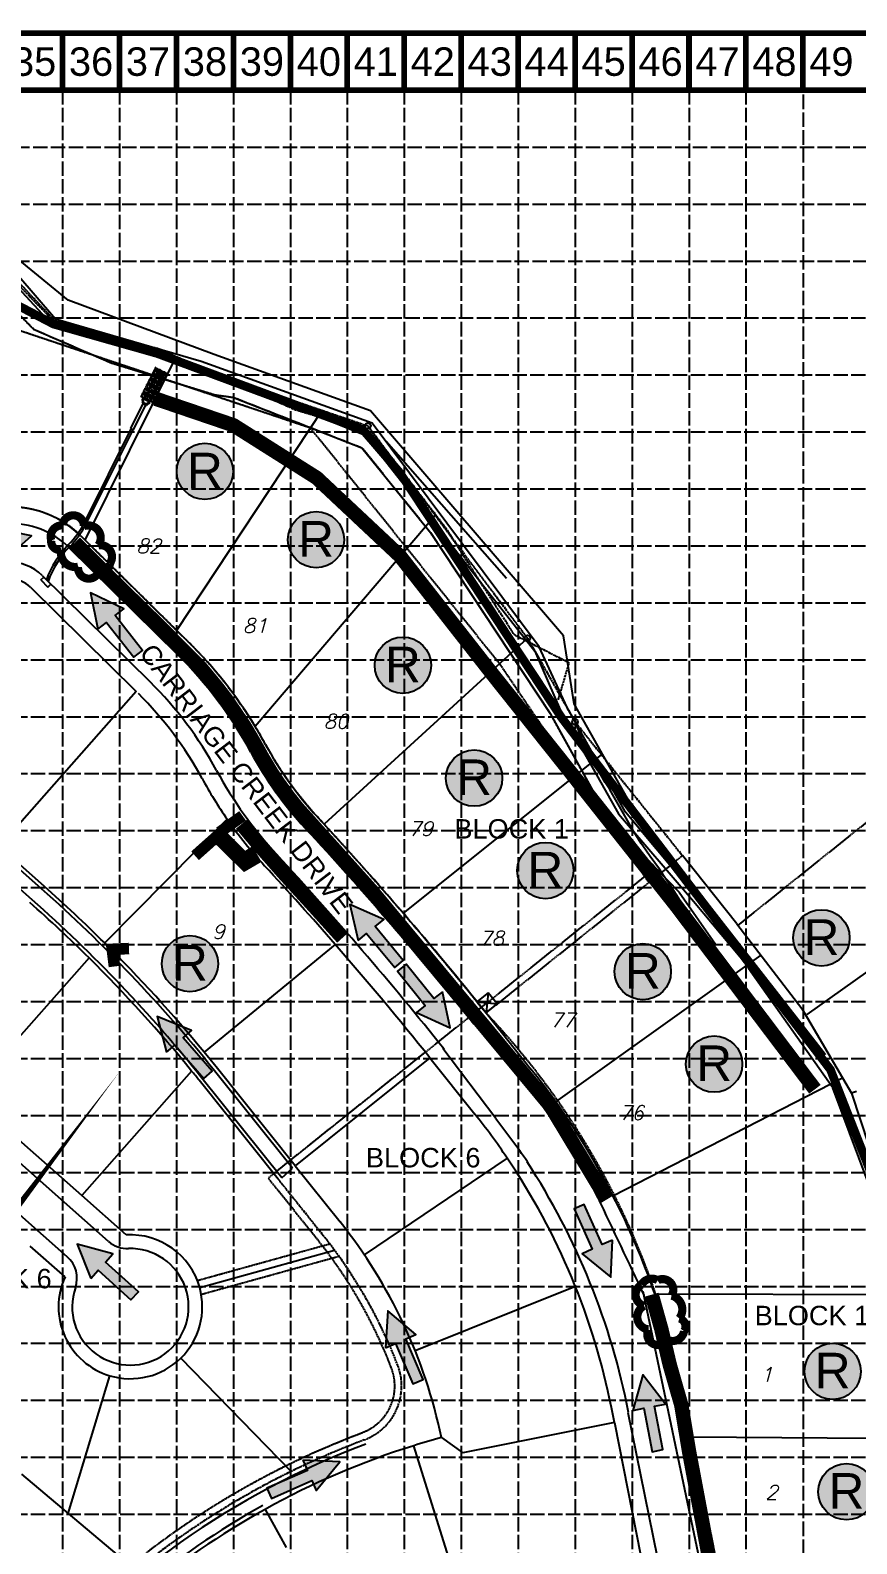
# Model space of a CAD drawing. Header units: feet. Extents: x 1375 to 3913, y 5863 to 7451.
# Drawn here: x 2780 to 3355, y 6399 to 7451 of the extents above; entities that cross this region are included whole.
import ezdxf
from ezdxf.enums import TextEntityAlignment as Align

# ---------------------------------------------------------------- set-up
doc = ezdxf.new("R2010")
doc.units = ezdxf.units.FT
doc.header["$MEASUREMENT"] = 0
for name, pattern in [('ACAD_ISO02W100', [15, 12, -3]), ('DASHED', [0.56, 0.5, -0.06]), ('FLOWLINE', [1.6700000000000004, 1.25, -0.06, 0.06, -0.06, 0.06, -0.06, 0.06, -0.06]), ('HIDDEN', [0.31, 0.25, -0.06]), ('PROPERTY', [1.5500000000000003, 1.25, -0.06, 0.06, -0.06, 0.06, -0.06])]:
    doc.linetypes.add(name, pattern=pattern)
doc.layers.get('0').update_dxf_attribs({"color": 40, "linetype": 'CONTINUOUS'})
for name, color, linetype in [('ARROWS', 252, 'CONTINUOUS'), ('BASE', 7, 'CONTINUOUS'), ('CL_CREEK-BRANCH', 5, 'FLOWLINE'), ('CREEK', 2, 'CONTINUOUS'), ('DRAIN_OFFSITE', 5, 'DASHED'), ('DRIAN_OFF_TXT', 1, 'CONTINUOUS'), ('EOP', 46, 'CONTINUOUS'), ('EROSION BLANKET', 84, 'CONTINUOUS'), ('ESMT_100YR', 1, 'DASHED'), ('ESMT_PH2', 1, 'CONTINUOUS'), ('ESMT_PLT', 1, 'HIDDEN'), ('EX_PVMT', 1, 'CONTINUOUS'), ('GRID', 254, 'HIDDEN'), ('INLET PROTECTION', 5, 'CONTINUOUS'), ('LEGEND', 7, 'CONTINUOUS'), ('LOT', 6, 'CONTINUOUS'), ('MAP$0$25', 9, 'CONTINUOUS'), ('PAD', 2, 'CONTINUOUS'), ('PARCEL_LBLS', 250, 'CONTINUOUS'), ('PL', 4, 'PROPERTY'), ('PL_ADJ', 1, 'CONTINUOUS'), ('PL_PH2', 1, 'CONTINUOUS'), ('PLAT_TITLE', 2, 'CONTINUOUS'), ('ROW', 3, 'CONTINUOUS'), ('SILT FENCE', 200, 'CONTINUOUS'), ('SILT_FENCE', 15, 'DASHED'), ('SODDED LOT', 2, 'CONTINUOUS'), ('SRF-FLT', 7, 'CONTINUOUS'), ('STM', 1, 'CONTINUOUS'), ('STM_INLET', 2, 'CONTINUOUS'), ('TXT_ADJ', 1, 'CONTINUOUS')]:
    doc.layers.add(name, color=color, linetype=linetype)
doc.styles.add('L100', font='simplex', dxfattribs={"oblique": 15, "height": 10})
doc.styles.add("L200'", font='ARIAL.TTF', dxfattribs={"height": 0.001968503937008})
doc.styles.add('ryland', font='ARIAL.TTF', dxfattribs={"height": 25})
doc.styles.get("Standard").update_dxf_attribs({"font": 'ARIAL.TTF'})

# ---------------------------------------------------------------- blocks, each defined once
blk = doc.blocks.new('LOTA')
blk.add_attdef('LOTDES', text='', height=0.0833).set_placement((0, 0), align=Align.CENTER)
at = {"flags": 1}
for tag, p in [('LOTAINF', (-0.03768332663490526, -5.235306872464207e-07)), ('LOTAAC', (-0.03768332663490526, -3.433420090459549e-07)), ('LOTASF', (-0.03768332663490526, -1.631533308454891e-07))]:
    blk.add_attdef(tag, text='', height=1.051100610993672e-07, dxfattribs=at).set_placement(p, align=Align.CENTER)
blk = doc.blocks.new('RYLAND')
h = blk.add_hatch(color=81)
h.paths.add_polyline_path([(1.163803512038626, -1.047574358368308, 1), (-1.408206742229694, -1.047574358368308, 1)])
h.paths.add_polyline_path([(-1.347681687434942, -2.227609507270699), (1.104228271637368, -2.227609507270699), (1.104228271637368, 0.2098904927293006), (-1.347681687434942, 0.2098904927293006)], flags=25)
at = {"color": 5}
blk.add_circle((-0.1222016150955341, -1.047574358368308), 1.286005127134161, dxfattribs=at)
at = {"layer": 'BASE', "color": 5, "style": 'ryland'}
blk.add_text('R', height=1.625, dxfattribs=at).set_placement((-0.1217267078987874, -1.821359507270699), align=Align.CENTER)
blk = doc.blocks.new('arrow')
blk.add_lwpolyline([(-67.00679329302966, -25.35842018353742), (-59.3270347441985, -25.41938721699262), (-59.57091179542658, -56.1384215279777), (-51.89114823905948, -56.19938584448118), (-51.64727869913713, -25.48035696739953), (-43.96752265407486, -25.54132400085473), (-55.30425519266737, -2.410587189246144), (-67.00678578172392, -25.35840795725562)], close=True)
at = {"color": 254}
for points in [[(-43.96751955730906, -25.54132267721434), (-67.00679354271597, -25.35841771446121), (-55.30425158724847, -2.410596210431322), (-67.00679354271597, -25.35841771446121)], [(-59.57090883123692, -56.13841801592571), (-51.89115083610795, -56.19938633684342), (-59.32703554756517, -25.41938603537892), (-51.64727755243712, -25.48035435629663)]]:
    blk.add_solid(points, dxfattribs=at)
blk = doc.blocks.new('A$C69D54670')
at = {"layer": 'STM_INLET', "color": 7}
for p, q in [((2.27168583462435, 1.258141310245264e-06), (3.100070443906588e-06, 1.693285335512883)), ((2.27168583462435, 1.258141310245264e-06), (8.84562222874365, 8.819488787815317)), ((8.84562222874365, 8.819488787815317), (6.573939494189744, 10.51277286518689))]:
    blk.add_line(p, q, dxfattribs=at)
blk.add_arc((978.498489583274, -720.8075164903184), 1216.3333, 143.040531468375, 143.5586918462631, dxfattribs=at)

msp = doc.modelspace()

# ---------------------------------------------------------------- hatches: boundary and pattern name
at = {"layer": 'LEGEND', "linetype": 'ACAD_ISO02W100'}
h = msp.add_hatch(dxfattribs=at)
h.set_pattern_fill('GRAVEL', color=240, scale=3.620097359999619, angle=63.31635429292697, style=0)
h.set_pattern_definition([(291.3291542929269, (2912.40163621942, 6879.599222768372), (16.1057646075674, -40.50733886714809), [0.4870334184249084, -48.21639530640258]), (248.286054292927, (2912.578782795668, 6879.145547235476), (16.27333820011107, 40.4403112822919), [0.8357646373083915, -82.7406737528492]), (195.8267542929269, (2912.269573181482, 6878.369086350793), (51.83667737053257, 14.46330284606948), [0.5893084090396177, -58.34160489686935]), (330.590054292927, (2912.444206493049, 6876.70119585164), (-63.06546324279309, 35.74764970552052), [0.7610820287715996, -75.34710636799893]), (356.1500542929271, (2913.107206606771, 6876.327462677296), (-46.94294781938438, 3.335048271363867), [0.7463011712507219, -73.88391731654755]), (60.59005429292702, (2913.851824588817, 6876.277352609644), (-35.7476497055205, -63.06546324279311), [0.7610820287715996, -75.34710636799893]), (101.0105542929269, (2914.225557763163, 6876.940352723364), (11.21199333735702, -58.30578367932778), [1.006492048903334, -99.64263319928811]), (135.571654292927, (2914.033327490499, 6877.928316351604), (-59.78060527747556, 58.40633479042744), [0.9502321158315805, -94.0730120482027]), (184.7459542929269, (2913.35474102742, 6878.593494628045), (-55.05446219363642, -4.742959902457564), [0.7636595380919197, -75.60237753333932]), (238.552754292927, (2912.593698941109, 6878.530311475712), (21.1167383097981, 33.95447262671314), [0.8718352874034205, -42.71991098228076]), (285.713754292927, (2912.138850551366, 6877.786531248556), (16.07220963697121, -56.69688619332856), [1.127472082577161, -111.6198194373782]), (202.1304542929269, (2914.085950822824, 6879.887149299918), (-30.7869167354751, -12.88797083408712), [0.3848199694653194, -38.09733988144782]), (234.785554292927, (2913.729479507634, 6879.742180728268), (27.60265316874438, 38.79789318070547), [0.7321176297942363, -72.47981911430254]), (288.316354292927, (2913.307311775417, 6879.144039276673), (3.234556558048328, -1.625655830545312), [0.5119577887485062, -4.607630959028638]), (266.5149542929269, (2912.805369235635, 6879.112699026975), (1.659160798717563, 19.42408972382001), [0.2756993747428511, -27.29414035691353]), (355.117754292927, (2912.788610029432, 6878.837510478148), (-11.32932273641688, 1.642411158657457), [0.3898953459640387, -19.10492625369831]), (94.28015429292692, (2913.177091798241, 6878.804327167683), (-1.592156380001611, 12.95497496669333), [0.633260011087367, -20.47535393039692]), (224.881454292927, (2913.129830097228, 6879.435819480725), (6.485861753727945, 4.843459788273619), [0.4579097351637119, -10.98984450422116]), (79.70585429292699, (2911.845729939488, 6876.96146825502), (6.552913757883143, 37.22251681321131), [0.6414812521919322, -63.50680687138249]), (133.662554292927, (2911.960363567306, 6877.592625466104), (29.07750445222402, -30.82041892996121), [0.5381672936349032, -53.27844984683725]), (356.5149542929269, (2912.482918985794, 6879.760950546227), (-19.42408972382, 1.659160798717568), [0.5513951293883419, -27.01844460226803]), (46.92685429292692, (2913.033296083448, 6879.727432133802), (-25.96019993959656, -27.46860855092996), [0.6414812521919259, -63.50680687138172]), (42.76035429292697, (2913.851154384901, 6875.953561951977), (-14.59737780047027, -12.92147960533008), [0.6186022368767345, -30.31152408734943]), (358.091454292927, (2914.305332570727, 6876.373551521466), (-43.70838613627689, 1.709461643826646), [0.5183182998100189, -51.31358770323661]), (130.117754292927, (2915.733731096201, 6878.167640774303), (-12.92146410502037, 14.59739160047717), [0.551395129388342, -27.01844460226803]), (80.67035429292696, (2915.378432637847, 6878.589305853584), (-8.195318093973489, -48.55184114594154), [0.6068405405540954, -60.07705061047427]), (132.760354292927, (2914.937159985732, 6876.582708551316), (12.92147960533007, -14.59737780047028), [0.3093011184383677, -30.62082520578783]), (164.6262542929265, (2915.636191776552, 6877.973567440877), (-14.56387613980568, 3.26807463460649), [0.1845887643863799, -18.27435645610143]), (229.2801542929269, (2915.458207445421, 6878.022504651679), (8.111516143600571, 8.078016267962715), [0.7463011712507208, -14.1797403542505]), (249.325354292927, (2914.971348602068, 6877.45687630663), (13.02199952046321, 33.97120898342545), [0.6916196006279266, -68.47024271953599]), (7.006454292926954, (2913.468201798379, 6878.658018188212), (-8.094767180759945, 0.01675006240812849), [0.5220976814538647, -12.53034797499012]), (56.47355429292696, (2913.986400891436, 6878.721703993481), (34.10527651975133, 51.73611876177466), [0.9115187946637435, -90.2402050075241]), (124.261754292927, (2914.489851390027, 6879.481573222934), (16.13926878957297, -24.31781023404516), [0.3727107437961207, -36.89847223873675]), (153.316354292927, (2914.280024156255, 6879.789609980267), (-4.860210884606474, -1.608900229630527), [0.2172058415999771, -3.402891518399641]), (183.5727542929269, (2914.841798828798, 6877.440954855315), (29.14450984108353, 1.558614404764091), [0.5029184056405865, -49.78908144270192]), (111.329154292927, (2914.339856289017, 6877.409614605618), (-16.1057646075674, 40.50733886714809), [0.9740668368498165, -47.72936188797765]), (63.31635429292697, (2913.985563136543, 6878.316965671395), (-1.608900229630527, 4.860210884606476), [0.9412253135999005, -2.678872046399716]), (28.621154292927, (2914.40823352169, 6879.157950116247), (-38.89846069001331, -20.96593571291227), [0.5723880739789794, -56.66637588275064]), (317.3709542929269, (2914.910678714401, 6879.4321333592), (11.31256749061537, -9.737176714886136), [0.5270934158106646, -25.82761357569616]), (270.9623542929269, (2915.298490279306, 6879.075159391063), (1.458136113668566, -77.71310783717529), [0.8581983806483096, -84.96178086797966]), (238.7424542929269, (2915.312903771817, 6878.217080638043), (-24.36805890615193, -40.42357717246433), [0.9079167977905354, -89.88366523863431])])
h.paths.add_polyline_path([(2864.719132013383, 7191.848073201539), (2875.101171205913, 7212.413986250263), (2867.014782313127, 7216.478124568977), (2856.700358675182, 7195.878228617629)])

# ---------------------------------------------------------------- linework, layer by layer
at = {"color": 7}
msp.add_line((2860.842836129245, 7190.769481654445), (2858.693680407217, 7191.837718370944), dxfattribs=at)
at = {"layer": 'BASE', "const_width": 3.959999999999582}
for points in [[(1376.934100883178, 5864.739287183784), (3911.334100882911, 5864.739287183784), (3911.334100882911, 7448.739287183616), (1376.934100883178, 7448.739287183616)], [(1416.534100883174, 5904.33928718378), (3871.734100882915, 5904.33928718378), (3871.734100882915, 7409.139287183621), (1416.534100883174, 7409.139287183621)]]:
    msp.add_lwpolyline(points, close=True, dxfattribs=at)
for points in [[(2802.534100883028, 7409.139287183621), (2802.534100883028, 7448.739287183616)], [(2842.134100883024, 7409.139287183621), (2842.134100883024, 7448.739287183616)], [(2881.73410088302, 7409.139287183621), (2881.73410088302, 7448.739287183616)], [(2921.334100883016, 7409.139287183621), (2921.334100883016, 7448.739287183616)], [(2960.934100883012, 7409.139287183621), (2960.934100883012, 7448.739287183616)], [(3000.534100883007, 7409.139287183621), (3000.534100883007, 7448.739287183616)], [(3040.134100883003, 7409.139287183621), (3040.134100883003, 7448.739287183616)], [(3079.734100882999, 7409.139287183621), (3079.734100882999, 7448.739287183616)], [(3119.334100882995, 7409.139287183621), (3119.334100882995, 7448.739287183616)], [(3158.934100882991, 7409.139287183621), (3158.934100882991, 7448.739287183616)], [(3198.534100882986, 7409.139287183621), (3198.534100882986, 7448.739287183616)], [(3238.134100882982, 7409.139287183621), (3238.134100882982, 7448.739287183616)], [(3277.734100882978, 7409.139287183621), (3277.734100882978, 7448.739287183616)], [(3317.334100882974, 7409.139287183621), (3317.334100882974, 7448.739287183616)]]:
    msp.add_lwpolyline(points, dxfattribs=at)
at = {"layer": 'CL_CREEK-BRANCH', "color": 5, "const_width": 6, "flags": 128}
msp.add_lwpolyline([(2632.239164248708, 7365.91740583643), (2650.728192938013, 7322.265395326391), (2796.278404694868, 7246.450918475407), (2868.335817220838, 7226.023582542694), (3011.662849730453, 7172.76175338819), (3036.860440097199, 7143.387876904211), (3149.441219723722, 6972.957105783091), (3336.484890466593, 6728.16587708991), (3367.619228769263, 6648.683491327085), (3376.559837525084, 6604.859648449761)], dxfattribs=at)
at = {"layer": 'CREEK', "color": 7, "linetype": 'FLOWLINE', "flags": 128}
msp.add_lwpolyline([(2680.136747790162, 7321.32525129172), (2748.823014250967, 7297.177606370555), (2797.816873258977, 7246.950779204913), (2869.220306573669, 7229.491497200535), (2964.490110688993, 7186.903026878173), (3017.944743258744, 7171.094588493593), (3068.410518419782, 7105.504676376347), (3116.52934543492, 7030.59049110319), (3154.666138660183, 7011.136643596234), (3147.052391220529, 6985.288489767017)], dxfattribs=at)
at = {"layer": 'DRAIN_OFFSITE', "color": 7}
for p, q in [((2818.925808922646, 7095.58842607369), (2890.367170467431, 7025.156094935894)), ((3271.838133847031, 6828.328668852071), (3408.464981629771, 6937.657061285929)), ((3096.9700136593, 6767.605574027994), (3233.596861442039, 6876.933966461852)), ((3230.732662925778, 6515.423971154634), (3259.650564717764, 6374.000488787773))]:
    msp.add_line(p, q, dxfattribs=at)
for centre, radius, start, end in [((2766.122169353277, 7049.347934326646), 70, 45.40749069026678, 138.6790113538883), ((2679.749182858274, 6811.520743705182), 299.9999999999998, 28.45684443458934, 45.40749069026687), ((3163.296127244879, 7073.593925420475), 250, 208.4568444345894, 222.7473107672708), ((1125.462753838252, 5190.017502168642), 2525, 39.73644365463397, 42.74731076727084), ((1125.462753838252, 5190.017502168642), 2525, 38.66658159180347, 39.73644365463397), ((1125.462753838252, 5190.017502168642), 2525, 38.66658159180347, 39.73644365463397), ((2712.932978286114, 6402.337791597803), 530.0047145259136, 12.31981383266419, 43.56510445578285)]:
    msp.add_arc(centre, radius, start, end, dxfattribs=at)
at = {"layer": 'DRIAN_OFF_TXT', "color": 7}
for centre in [(3014.846078640917, 7175.679391414257), (3125.793850966939, 7028.159377695786), (3158.863724842353, 6970.016037750789)]:
    msp.add_circle(centre, 2, dxfattribs=at)
at = {"layer": 'EOP', "color": 7}
for p, q in [((2807.192676937063, 7091.006827816634), (2882.293480942412, 7016.966739805383)), ((2788.237058052239, 7071.77964620587), (2863.337862057588, 6997.739558194618)), ((2787.976030146635, 6853.830034579105), (2670.293299148202, 6957.795778181106)), ((2781.355230429525, 6846.335702647177), (2663.720532421354, 6950.25901193866)), ((2834.481786468645, 6608.799814402615), (2569.471213529509, 6843.176271662099)), ((2805.793940405191, 6598.127013891004), (2553.094391930825, 6821.615549709145)), ((2962.391792503505, 6659.693652649673), (2907.284587733615, 6728.560967388075)), ((2954.902435058914, 6653.047635470905), (2899.476638189769, 6722.313093836157)), ((2954.902435058914, 6653.047635470905), (2962.391792503504, 6659.693652649673))]:
    msp.add_line(p, q, dxfattribs=at)
for centre, radius, start, end in [((2766.122169353277, 7049.347934326645), 58.5, 45.40749069026692, 138.6790113538883), ((2766.122169353277, 7049.347934326645), 31.5, 45.40749069026692, 138.6790113538883), ((2679.749182858274, 6811.520743705182), 288.4999999999998, 28.45684443458948, 45.40749069026694), ((2679.749182858274, 6811.520743705182), 261.4999999999998, 28.45684443458948, 45.40749069026694), ((3163.296127244879, 7073.593925420475), 261.5, 208.4568444345893, 222.7473107672708), ((3163.296127244879, 7073.593925420475), 288.5, 208.4568444345893, 222.7473107672708), ((1125.462753838252, 5190.017502168642), 2513.5, 38.65051065359098, 42.74731076727084), ((1125.462753838252, 5190.017502168642), 2486.5, 38.63057335542091, 42.74731076727084), ((2122.585658577096, 6100.649675420324), 1005, 38.66658159180131, 48.54130316596411), ((2122.585658577096, 6100.649675420324), 995, 38.66658159180131, 48.54130316596411), ((2847.731488899966, 6623.781315845441), 20, 228.5103211864321, 271.8658758562244), ((2792.544237973869, 6583.145512448177), 20, 340.864482137588, 48.51032118643182), ((2849.701364139812, 6563.313393840965), 40.5, 160.864482137587, 91.8658758562241)]:
    msp.add_arc(centre, radius, start, end, dxfattribs=at)
at = {"layer": 'EROSION BLANKET', "const_width": 10, "flags": 128}
for points in [[(2811.061807292741, 7094.610378491893), (2828.673906181506, 7076.976288774931), (2868.225523783905, 7038.148958041726), (2898.99346574584, 7007.088941106515), (2909.95482525204, 6993.864486676068), (2916.348967767866, 6985.542203714112), (2928.823351840954, 6967.162141205934), (2933.823336459689, 6958.705935913042), (2938.313094854489, 6950.861023349569), (2941.578394225337, 6944.951868936441), (2947.667833990825, 6934.795085855902), (2952.650067681403, 6927.384073352259), (2959.82092626435, 6917.540976381624), (2965.932990394627, 6909.892399449023), (3017.796329019406, 6852.151014235415), (3141.960253292706, 6702.702695822431), (3181.030558038079, 6637.955061966084)], [(2997.199378419082, 6819.787897777469), (2975.935057469054, 6843.277791699758), (2956.259670509578, 6864.82640784003), (2939.107594124176, 6884.363934518804), (2930.512689546284, 6894.593798567614), (2926.946954070385, 6898.892108523291)], [(2529.343986853077, 6474.955405491512), (2539.038369577942, 6467.764641893462), (2541.384977730864, 6465.57618567614), (2545.296023593481, 6462.449819651396), (2567.112785702026, 6444.28398622794), (2592.386331284557, 6423.832390404372), (2597.005800552532, 6420.075322241177), (2600.228659067889, 6417.713749125282), (2601.754819321606, 6417.374525001225), (2604.107850083077, 6417.688016757902), (2605.57194663709, 6419.09872318451), (2608.291033811482, 6422.076888394506), (2612.683355747933, 6426.465772987989), (2634.938694879504, 6453.552367746655), (2644.832513566616, 6465.5354233258), (2650.571162717395, 6474.221755797462), (2666.145817169545, 6494.081703353204), (2660.521270577034, 6486.378786775039)], [(3212.196634328184, 6571.732102071534), (3218.847197465482, 6547.981196547216), (3224.742507272971, 6522.942274478544), (3232.763639559835, 6495.023684918014), (3238.322054095177, 6461.940489910549), (3255.28655283626, 6371.743925936227)]]:
    msp.add_lwpolyline(points, dxfattribs=at)
at = {"layer": 'ESMT_100YR', "color": 7}
for p, q in [((2974.822901906255, 7174.217507556752), (2760.247524489699, 7246.041894157102)), ((2974.822901906255, 7174.217507556752), (3106.344332618337, 7010.347817531128)), ((3106.344332618337, 7010.347817531128), (3159.098634171537, 6932.587655134161)), ((3159.098634171537, 6932.587655134161), (3210.185111035113, 6858.199954241046))]:
    msp.add_line(p, q, dxfattribs=at)
at = {"layer": 'ESMT_PH2', "color": 7}
msp.add_line((3027.63319091999, 7165.058741172407), (3111.247442538478, 7069.767529770204), dxfattribs=at)
at = {"layer": 'ESMT_PLT', "color": 7}
for p, q in [((3054.802444874947, 6740.266951963878), (2961.111135132051, 6665.295447860226)), ((2988.497366757074, 6606.923866886897), (2896.55509698551, 6581.47180011528)), ((2994.863869210413, 6598.31019159656), (2899.223024310212, 6571.834260813668))]:
    msp.add_line(p, q, dxfattribs=at)
at = {"layer": 'EX_PVMT', "color": 7}
for radius, start, end in [(571.8415147794065, 110.5622453015309, 139.9002986079396), (563.0782122301821, 118.9416085303844, 140.5428927501978)]:
    msp.add_arc((3214.301699127664, 5932.421029250222), radius, start, end, dxfattribs=at)
at = {"layer": 'GRID', "color": 253, "linetype": 'HIDDEN', "lineweight": 25, "ltscale": 40}
for p, q in [((2802.534100883028, 7409.139287183621), (2802.534100883028, 6022.964388121272)), ((2842.134100883024, 7409.139287183621), (2842.134100883024, 6022.964388121272)), ((2881.73410088302, 7409.139287183621), (2881.734100883019, 6022.964388121272)), ((2921.334100883016, 7409.139287183621), (2921.334100883015, 6022.964388121272)), ((2960.934100883012, 7409.139287183621), (2960.934100883011, 6022.964388121272)), ((3000.534100883007, 7409.139287183621), (3000.534100883007, 6022.964388121272)), ((3040.134100883003, 7409.139287183621), (3040.134100883003, 6022.964388121272)), ((3079.734100882999, 7409.139287183621), (3079.734100882999, 6022.964388121272)), ((3119.334100882995, 7409.139287183621), (3119.334100882995, 6022.964388121272)), ((3158.934100882991, 7409.139287183621), (3158.934100882991, 6022.964388121272)), ((3198.534100882986, 7409.139287183621), (3198.534100882986, 6022.964388121272)), ((3238.134100882982, 7409.139287183621), (3238.134100882982, 6022.964388121272)), ((3277.734100882978, 7409.139287183621), (3277.734100882978, 6022.964388121272)), ((3317.509092686709, 7405.959752291167), (3317.509092686708, 6019.784853228819)), ((1417.992174250388, 7369.409161265759), (3873.192174250128, 7369.409161265759)), ((1417.992174250388, 7329.809161265764), (3873.192174250128, 7329.809161265764)), ((1417.992174250388, 7290.209161265768), (3873.192174250128, 7290.209161265768)), ((1416.534100883174, 7250.739287183637), (3871.734100882915, 7250.739287183637)), ((1416.534100883174, 7211.139287183641), (3871.734100882915, 7211.139287183641)), ((1416.534100883174, 7171.539287183646), (3871.734100882915, 7171.539287183646)), ((1416.534100883174, 7131.93928718365), (3871.734100882915, 7131.93928718365)), ((1416.534100883174, 7092.339287183654), (3871.734100882915, 7092.339287183654)), ((1416.534100883174, 7052.739287183658), (3871.734100882915, 7052.739287183658)), ((1416.534100883174, 7013.139287183662), (3871.734100882915, 7013.139287183662)), ((1416.534100883174, 6973.539287183667), (3871.734100882915, 6973.539287183667)), ((1416.534100883174, 6933.939287183671), (3871.734100882915, 6933.939287183671)), ((1416.534100883174, 6894.339287183675), (3871.734100882915, 6894.339287183675)), ((1416.534100883174, 6854.739287183679), (3871.734100882915, 6854.739287183679)), ((1416.534100883174, 6815.139287183683), (3871.734100882915, 6815.139287183683)), ((1416.534100883174, 6775.539287183688), (3871.734100882915, 6775.539287183688)), ((1416.534100883174, 6735.939287183692), (3871.734100882915, 6735.939287183692)), ((1416.534100883174, 6696.339287183696), (3871.734100882915, 6696.339287183696)), ((1416.534100883174, 6656.7392871837), (3871.734100882915, 6656.7392871837)), ((1416.534100883174, 6617.139287183704), (3871.734100882915, 6617.139287183704)), ((1416.534100883174, 6577.539287183708), (3871.734100882915, 6577.539287183708)), ((1416.534100883174, 6537.939287183713), (3871.734100882915, 6537.939287183713)), ((1416.534100883174, 6498.339287183717), (3871.734100882915, 6498.339287183717)), ((1416.534100883174, 6458.739287183721), (3871.734100882915, 6458.739287183721)), ((1416.534100883174, 6419.139287183725), (3871.734100882915, 6419.139287183725))]:
    msp.add_line(p, q, dxfattribs=at)
at = {"layer": 'INLET PROTECTION', "color": 170, "ltscale": 100}
for points, const_width in [([(2813.343929080595, 7077.795725083079, 0.5205670505517462), (2813.343929080595, 7077.795725083079, 0.7651954600696135), (2826.743023538868, 7072.503975164553, 0.4178788784126488), (2835.494325765756, 7080.201991907799, 0.6649002420699669), (2827.382177710421, 7092.67045172831, 0.744833174426672), (2817.382491397117, 7105.974839856197, 0.9756416855879776), (2802.540780333598, 7106.581917562613, 0.5205670505517462), (2794.657748503732, 7096.104377588038, 0.5205670505517462), (2801.575918879404, 7089.635020872374, 0.5402640007904789), (2813.343929080595, 7077.795725083079)], 5.688586114199999), ([(3226.033196317913, 6571.087176406977, 0.5205670505517462), (3226.033196317913, 6571.087176406977, 0.7651954600696135), (3216.357839950062, 6581.760780702481, 0.4178788784126488), (3205.103879161839, 6578.728765032534, 0.6649002420699669), (3206.862784980523, 6563.957993668506, 0.744833174426672), (3209.944636220543, 6547.602485032074, 0.9756416855879776), (3222.986296087267, 6540.491926787091, 0.5205670505517462), (3234.691270030248, 6546.400786215409, 0.5205670505517462), (3231.349074818095, 6555.263257023552, 0.5402640007904789), (3226.033196317913, 6571.087176406977)], 5.6885861142)]:
    msp.add_lwpolyline(points, format="xyb", close=True, dxfattribs=dict(at, const_width=const_width))
at = {"layer": 'LEGEND', "color": 240, "const_width": 0.4525121699999524}
msp.add_lwpolyline([(2864.719132013383, 7191.848073201539), (2875.101171205913, 7212.413986250263), (2867.014782313127, 7216.478124568977), (2856.700358675182, 7195.878228617629)], close=True, dxfattribs=at)
at = {"layer": 'LOT', "color": 7}
for p, q in [((2818.154589569813, 7096.348752804089), (2880.34061504927, 7221.459086894987)), ((2982.960803038613, 7186.531725352336), (2881.858577257804, 7033.544513654391)), ((3061.735511751991, 7113.333571657995), (2936.519694184894, 6966.662306521422)), ((3125.793850966939, 7028.159377695786), (2984.469112389053, 6898.736425475718)), ((2853.7680255826, 6991.025218589184), (2758.509159391678, 6883.198129234861)), ((3039.486389484094, 6836.874667252813), (3177.25452500017, 6947.115888120649)), ((2917.060657240247, 6902.222710475847), (2831.820456006502, 6816.220952174266)), ((2992.075686691594, 6815.250149793174), (2900.942013697178, 6740.350882582057)), ((2820.975659904881, 6805.850112207891), (2736.786976472829, 6710.55377860618)), ((2892.29409177304, 6727.23181518098), (2815.814408137437, 6640.661588062823)), ((2897.889060647861, 6576.653030464474), (2991.724161447949, 6602.629083231272)), ((2961.575399374506, 6448.903766050857), (2884.658338946946, 6527.564129340384)), ((2806.454490209042, 6419.687817591816), (2835.285290430995, 6515.436710384181)), ((2774.084857741151, 6446.97675857276), (2806.454490209042, 6419.687817591815)), ((2806.454490209042, 6419.687817591816), (2853.434657421968, 6380.081590625223))]:
    msp.add_line(p, q, dxfattribs=at)
at = {"layer": 'MAP$0$25', "color": 7, "linetype": 'Continuous'}
msp.add_lwpolyline([(3247.670612154994, 6820.030899909325), (3245.954162221868, 6822.640075952746), (3241.628581670579, 6829.493640930392), (3238.921647030395, 6833.869689931162), (3236.21672644373, 6838.365722027607), (3233.631621116307, 6842.849741479382), (3230.926700529642, 6847.345773576759), (3227.681088495068, 6852.400959282182), (3224.31549336249, 6857.458159042522), (3220.95989682246, 6862.515190964565), (3217.59245547466, 6867.462406217121), (3214.447429027408, 6871.955824587494), (3211.190571858548, 6876.341104667634), (3208.045713248663, 6880.844521628693), (3204.890688210726, 6885.338107838295), (3199.913832032122, 6893.312761596404), (3195.268775586039, 6901.39186121244), (3190.745548453182, 6909.578931280412), (3186.100492007565, 6917.658030897379), (3183.076695200056, 6922.819508676417), (3179.941067670938, 6927.872848167084), (3176.917438700795, 6933.044324537739), (3174.003626399208, 6938.203956100158), (3171.199798602611, 6943.361741447821), (3168.395970806479, 6948.519526796415), (3165.703973731492, 6953.78545043245), (3163.353774981573, 6959.155652088113), (3161.321852779016, 6964.420497021638), (3159.53157514846, 6969.781299760565), (3159.249072538689, 6970.826188404113)], dxfattribs=at)
at = {"layer": 'PAD', "color": 7}
for p, q in [((3098.514677467802, 6781.649088516981), (3090.706678783986, 6775.401151467413)), ((3098.514677467803, 6781.649088516981), (3096.97001365915, 6767.60557402818)), ((3104.777951409368, 6773.853462318561), (3098.514677467803, 6781.649088516981)), ((3090.706678783986, 6775.401151467413), (3096.970013659299, 6767.605574027994)), ((3090.706678784024, 6775.401151467366), (3104.777951409368, 6773.853462318561)), ((3096.970013659299, 6767.605574027994), (3104.777951409368, 6773.853462318561))]:
    msp.add_line(p, q, dxfattribs=at)
at = {"layer": 'PL', "color": 7}
for p, q in [((2755.923386546332, 7292.648571624082), (2795.804930542511, 7250.231285366593)), ((2795.804930542511, 7250.231285366593), (3014.846078640916, 7175.679391414256)), ((3014.846078640916, 7175.679391414256), (3125.793850966937, 7028.159377695791)), ((3125.793850966937, 7028.159377695791), (3158.863724842315, 6970.016037750835)), ((3158.863724842315, 6970.016037750835), (3233.60892428528, 6876.943619112711)), ((2952.523165073826, 6652.019640485136), (2983.762605596403, 6612.979953326648))]:
    msp.add_line(p, q, dxfattribs=at)
for centre, radius, start, end in [((2718.292723234145, 6400.551750023579), 340.0000000000002, 21.03641196819822, 38.66669005335708), ((2998.298470842567, 6508.240102718979), 40.00000000000036, 290.5622453015309, 21.03641196819888), ((3214.301699127664, 5932.421029250222), 575, 110.5622453015309, 140.734467523749)]:
    msp.add_arc(centre, radius, start, end, dxfattribs=at)
at = {"layer": 'PL_ADJ', "color": 7}
for p, q in [((3320.358552249453, 6766.441949663423), (3463.115970781039, 6868.41995245911)), ((3271.48987099091, 6829.604092534118), (3316.622083404302, 6770.623773761938)), ((3145.490432061722, 6705.718854839346), (3288.247850593308, 6807.696857635034)), ((3086.396803663169, 6766.447251753887), (3117.636171422762, 6727.40750403466)), ((3096.970013659299, 6767.605574027994), (3128.209381418892, 6728.565826308767)), ((3316.622083404302, 6770.623773761938), (3344.855655646195, 6722.590240301569)), ((3057.930324909018, 6736.366132575222), (3089.169766361792, 6697.326443824944)), ((3067.029194979208, 6743.030984836332), (3103.914711609479, 6694.373035794329)), ((3185.227379368543, 6640.544922741224), (3344.855655646195, 6722.590240301569)), ((3344.855655646195, 6722.590240301569), (3351.18671206611, 6711.819268503169)), ((3354.571702694174, 6713.038824337855), (3351.18671206611, 6711.819268503169)), ((3351.18671206611, 6711.819268503169), (3375.415936651206, 6637.999237260297)), ((2964.235071908349, 6661.391473088561), (2995.474513361124, 6622.351784338283)), ((3111.700251485186, 6666.73874579048), (3012.313086453344, 6599.491504754631)), ((3159.156120544189, 6577.36935353705), (3047.780104381652, 6532.699643175752)), ((3248.624024676972, 6372.352474693836), (3206.267212151432, 6573.952033297695)), ((3214.359063390514, 6572.431780023216), (3551.885544830529, 6571.333267643647)), ((3259.234623746072, 6372.277374596445), (3233.175516959735, 6503.10735187038)), ((3186.227959187111, 6482.875246755857), (3184.126449687986, 6493.416917326118)), ((3186.2200084895, 6482.866074973114), (3080.889127235972, 6461.885954516948)), ((3186.2200084895, 6482.866074973114), (3208.229600405666, 6372.366723103142)), ((3195.684736665613, 6489.946966711646), (3220.252235217483, 6368.703035497645)), ((3065.943630126964, 6472.411661911924), (3080.889127235972, 6461.885954516948)), ((3082.659445534342, 6352.26661642351), (3046.756955969573, 6466.769940580721)), ((2943.307606120851, 6422.484496114887), (2958.016974084698, 6395.884197267894))]:
    msp.add_line(p, q, dxfattribs=at)
at = {"layer": 'PL_ADJ', "color": 7, "flags": 128}
msp.add_lwpolyline([(3374.090748651593, 6571.195972693109), (3367.840648398049, 6635.999578033317), (3338.1526801867, 6715.637746509479), (3279.558018285175, 6798.398980123406)], dxfattribs=at)
at = {"layer": 'PL_ADJ', "color": 7}
for centre, radius, start, end in [((2707.718820370876, 6399.394142558933), 525, 27.20196894828115, 38.66658159181622), ((2718.292030367006, 6400.55246483304), 525, 27.20196894828349, 38.66658159180595), ((2718.292723234145, 6400.551750023579), 475.0000000000002, 11.27426174207118, 34.08302738492964), ((2714.253425597506, 6395.922330159992), 490.9456831272033, 11.01831510004691, 33.09275645005824), ((14234.06753311214, 11818.09401775974), 12211.86449580843, 205.091925819849, 205.4442649929673), ((2718.292030367006, 6400.55246483304), 524.9999999999999, 19.10962218467385, 27.20196894828349), ((2718.292723234145, 6400.551750023579), 355.0000000000002, 11.67864364381136, 38.66668974597596), ((2718.286341820351, 6400.568884336068), 525, 11.26291333950584, 19.10848879285747), ((3214.301699127664, 5932.421029250222), 560, 105.3625036559304, 107.4087814956833), ((3214.301699127664, 5932.421029250222), 560, 107.4057172087771, 118.9416085303844), ((3214.301699127664, 5932.421029250222), 560, 118.9416085303844, 140.7344675237531)]:
    msp.add_arc(centre, radius, start, end, dxfattribs=at)
at = {"layer": 'PL_PH2', "color": 7}
msp.add_line((3271.48987099091, 6829.604092534118), (3233.608924285276, 6876.943619112706), dxfattribs=at)
at = {"layer": 'ROW', "color": 7}
for p, q in [((2815.26636646208, 7099.196182947146), (2818.154589569813, 7096.348752804089)), ((2818.154589569813, 7096.348752804089), (2881.858577257804, 7033.544513654391)), ((2780.163368527221, 7063.590291075359), (2853.7680255826, 6991.025218589184)), ((2881.858577257804, 7033.544513654391), (2890.36717046743, 7025.156094935894)), ((2789.631230075912, 6855.703617562087), (2758.509159391679, 6883.198129234862)), ((3057.930265940071, 6736.366206268403), (2964.235071908015, 6661.391473088293)), ((2964.235071908015, 6661.391473088293), (2909.236575119578, 6730.122935776053)), ((2952.522947098059, 6652.019913317426), (2897.524650803769, 6720.75112544822)), ((2815.814408137437, 6640.661588062823), (2736.786976472829, 6710.55377860618)), ((2952.522947098059, 6652.019913317426), (2952.523165073826, 6652.019640485136)), ((2846.830414770041, 6613.230902289557), (2815.814408137437, 6640.661588062823)), ((2821.452732220118, 6635.675030701266), (2821.432471999849, 6635.692948924669)), ((2804.246735569692, 6584.143101989463), (2780.067739068269, 6605.527107454765))]:
    msp.add_line(p, q, dxfattribs=at)
for centre, radius, start, end in [((2766.122169353277, 7049.347934326646), 70, 45.40749069026677, 108.7811817994638), ((2766.122169353277, 7049.347934326645), 20, 45.40749069026692, 138.6790113538883), ((2679.749182858274, 6811.520743705182), 299.9999999999998, 31.14050558370662, 45.40749069026695), ((2679.749182858274, 6811.520743705182), 249.9999999999997, 28.45684443458948, 45.40749069026695), ((2679.749182858274, 6811.520743705182), 299.9999999999998, 28.45684443458948, 31.14050558370681), ((3163.296127244879, 7073.593925420475), 250, 208.4568444345893, 222.7473107672708), ((3163.296127244879, 7073.593925420475), 300, 208.4568444345893, 214.8365573918762), ((3163.296127244879, 7073.593925420475), 300, 214.8365573918762, 222.7473107672708), ((1125.462753838252, 5190.017502168642), 2525, 42.58788938673727, 42.74731076727083), ((1125.462753838252, 5190.017502168642), 2525, 40.7092400725925, 42.58788938673727), ((1125.462753838252, 5190.017502168642), 2475, 41.04561395096684, 42.74731076727084), ((2122.585658577096, 6100.649675420324), 1007.5, 45.25480739826404, 48.54130316596411), ((2122.585658577096, 6100.649675420324), 992.5, 45.27800570284357, 48.54130316596411), ((1125.462753838252, 5190.017502168642), 2525, 38.66658159180349, 40.7092400725925), ((2122.585658577096, 6100.649675420324), 1007.5, 39.41547247897642, 45.25480739826411), ((1125.462753838252, 5190.017502168642), 2475, 38.66658159180349, 41.04561395096684), ((2122.585658577096, 6100.649675420324), 992.5, 39.14735666731744, 45.27800570284357), ((2122.585658577096, 6100.649675420324), 1007.5, 38.66658159180123, 39.41547247897642), ((2122.585658577096, 6100.649675420324), 992.5, 38.66658159180447, 39.1473566673175), ((2849.701364139812, 6563.313393840965), 50, 15.47350450935293, 93.29167607729804), ((2849.701364139812, 6563.313393840965), 50, 155.3802512943903, 253.2425082147766), ((2849.701364139812, 6563.313393840965), 50, 314.3580063620646, 15.47350450935193), ((2849.701364139812, 6563.313393840965), 50, 253.2425082147766, 314.3580063620646)]:
    msp.add_arc(centre, radius, start, end, dxfattribs=at)
at = {"layer": 'SILT FENCE', "const_width": 10, "flags": 128}
msp.add_lwpolyline([(3325.672190385727, 6714.515008525521), (3229.16267442205, 6842.243787314577), (3155.9997065389, 6934.644456190772), (3100.882825283556, 7003.833178854878), (3037.105990144957, 7085.274073256427), (2979.234413818735, 7139.568005345167), (2921.362845485501, 7176.157395010459), (2867.151766421845, 7194.60072726926)], dxfattribs=at)
at = {"layer": 'SILT FENCE', "color": 200, "const_width": 8, "flags": 128}
for points in [[(2911.647937203792, 6893.158683916479), (2927.725319144265, 6904.635235195932)], [(2894.654766762742, 6876.863303118074), (2909.392492098306, 6889.99941887848), (2929.308338226499, 6870.494281252566), (2938.867942769433, 6876.067177717114)], [(2838.578485929063, 6799.8752186942), (2837.067399219682, 6811.854237969446), (2848.696200924767, 6812.360468624809)]]:
    msp.add_lwpolyline(points, dxfattribs=at)
at = {"layer": 'SILT FENCE', "color": 7, "const_width": 5, "flags": 128}
msp.add_lwpolyline([(2910.48450198482, 6895.893755978626), (2929.108577493642, 6877.176941053807), (2936.328019261133, 6881.673158226136)], dxfattribs=at)
at = {"layer": 'SILT_FENCE', "color": 7}
for p, q in [((2763.2499, 7262.4075, 653.69), (2782.404853, 7242.909909, 654.779042)), ((2782.404853, 7242.909909, 654.779042), (2836.3891, 7219.5571, 656.18)), ((2836.3891, 7219.5571, 656.18), (2908.421198, 7197.335285, 659.538415)), ((2908.421198, 7197.335285, 659.538415), (2921.503, 7195.5008, 659.67)), ((2921.503, 7195.5008, 659.67), (3010.743914, 7160.463925, 663.79)), ((3010.743914, 7160.463925, 663.79), (3058.2832, 7101.536, 666.7)), ((3058.2832, 7101.536, 666.7), (3141.52038, 6975.830167, 671.39)), ((3141.52038, 6975.830167, 671.39), (3182.281946, 6901.855981, 673.479992)), ((3182.281946, 6901.855981, 673.479992), (3214.660310233999, 6868.679816402111, 674.5495657503875))]:
    msp.add_line(p, q, dxfattribs=at)
at = {"layer": 'SILT_FENCE', "color": 7, "flags": 128}
msp.add_lwpolyline([(3214.931612095199, 6868.401829684258), (2945.495252032576, 6652.799665198127), (2979.858636738135, 6609.856009160426, -0.07707870310085708), (3030.96580806355, 6520.803743866776, -0.4166395616548899), (3010.591337492938, 6475.46991154596, 0.1212976173953367), (2781.747105296365, 6318.810112112872, 0.1212976173953367)], format="xyb", dxfattribs=at)
at = {"layer": 'SODDED LOT', "color": 7, "flags": 128}
msp.add_lwpolyline([(3239.62486701355, 6473.004737542421), (3554.723488373573, 6470.602725168438)], dxfattribs=at)
at = {"layer": 'SRF-FLT', "color": 7}
for points in [[(3333.143802902296, 6738.507538175423, 676.521141), (3239.954349, 6858.143472, 675.886573), (3199.463616, 6909.351059, 673.766764), (3158.295811, 6982.444833, 670.591415), (3150.771777, 7029.713094, 670.870922), (3016.692552, 7186.256316, 663.47715), (2907.884856, 7225.291426, 658.857617), (2806.453607, 7263.047916, 654.129639), (2759.957041, 7301.087479, 651.937801), (2654.663677, 7332.735225, 648.06), (2658.585658989135, 7350.801820377217, 646.9699403526469)], [(2231.134426, 6776.199308, 655.494076), (2274.873739, 6928.114743, 652.534568), (2371.578394, 7033.271869, 648.989914), (2578.021361, 7141.134903, 658.907686), (2619.537431, 7284.912374, 648.47), (2618.664811, 7297.570424, 648.264059), (2630.124649, 7321.157469, 647.41), (2665.625586, 7318.622245, 647.77), (2686.674488, 7302.145454, 649.683223), (2698.933, 7295.9917, 650.11), (2746.509128, 7278.931181, 652.20516), (2763.2499, 7262.4075, 653.69), (2782.404853, 7242.909909, 654.779042), (2836.3891, 7219.5571, 656.18), (2908.421198, 7197.335285, 659.538415), (2921.503, 7195.5008, 659.67), (3010.743914, 7160.463925, 663.79), (3058.2832, 7101.536, 666.7), (3141.52038, 6975.830167, 671.39), (3182.281946, 6901.855981, 673.479992), (3231.323173, 6851.606382, 675.1), (3256.459173, 6815.291468, 676.806175)], [(3312.995848422572, 6760.446991285922, 673.433033), (3236.70528, 6856.080194, 672.689051), (3193.900642, 6907.057906, 670.889823), (3153.414476, 6979.946013, 669.760673), (3134.023665, 7022.062797, 664.599343), (3017.748412, 7177.601782, 657.579195), (2898.998599, 7220.493264, 649.968196), (2797.61279, 7249.820612, 644.671395), (2757.702581, 7295.914336, 644.559431)], [(2753.863565, 7290.767914, 644.341927), (2794.114131, 7247.267692, 645.167571), (2893.146285, 7217.750405, 650.458293), (3012.840441, 7169.229938, 657.528545), (3130.972278, 7019.026016, 664.229653), (3149.262627, 6976.765428, 669.845649), (3189.085956, 6905.986291, 670.710547), (3241.172222, 6845.208393, 672.594999), (3333.744883522959, 6734.979497615273, 673.512864)]]:
    msp.add_polyline3d(points, dxfattribs=at)
at = {"layer": 'STM', "color": 7}
for p, q in [((2849.970804079896, 7173.839067627672), (2858.872776717385, 7191.748698644569)), ((2851.761767181586, 7172.948870363924), (2860.663739819076, 7190.85850138082)), ((2858.016353490238, 7191.429867739542), (2858.313100748108, 7192.026885289491)), ((2858.016353490238, 7191.429867739542), (2860.926668530483, 7189.983297185951)), ((2858.650337556142, 7194.651055888999), (2858.151308012347, 7194.619918862484)), ((2858.313100748108, 7192.026885289491), (2858.151308012348, 7194.619918862484)), ((2858.313100748108, 7192.026885289491), (2861.223415788354, 7190.580314735899)), ((2858.650337556142, 7194.651055888999), (2863.111672139692, 7192.433551890618)), ((2858.830107262543, 7191.769907474562), (2858.650337556142, 7194.651055888999)), ((2860.706409273921, 7190.837292550828), (2863.111672139692, 7192.433551890618)), ((2861.223415788354, 7190.580314735899), (2860.926668530483, 7189.983297185951)), ((2861.223415788355, 7190.580314735898), (2863.388152367553, 7192.016948141712)), ((2863.111672139695, 7192.433551890621), (2863.388152367554, 7192.016948141712)), ((2818.366497156906, 7109.693568782765), (2850.194674467607, 7173.727792969704)), ((2819.709719483174, 7109.025920834953), (2851.537896793875, 7173.060145021892)), ((2849.970804079896, 7173.839067627672), (2851.761767181586, 7172.948870363924)), ((2808.74940778356, 7090.251564562608), (2808.108207019759, 7092.464584989326)), ((2809.956382189964, 7091.475830372787), (2809.298253268279, 7093.747276118531))]:
    msp.add_line(p, q, dxfattribs=at)
for centre, radius, start, end in [((2759.040844413436, 7139.18135314445), 66.25, 315.7288961674204, 333.5703506233981), ((2759.040844413436, 7139.18135314445), 67.75, 317.8855531637033, 333.5703506233981), ((2854.990857895185, 7045.642083782047), 67.75000000000011, 135.7288961674203, 160.0579830289016), ((2854.990857895185, 7045.642083782047), 66.25000000000011, 135.7288961674203, 160.6534489695116), ((2759.040844413436, 7139.18135314445), 67.75, 315.7288961674204, 316.4057873030537)]:
    msp.add_arc(centre, radius, start, end, dxfattribs=at)
at = {"layer": 'STM_INLET', "color": 7}
for p, q in [((2808.356936525946, 7089.853470667967), (2810.348853447579, 7091.873924267425)), ((2810.348853447579, 7091.873924267425), (2815.333678309629, 7086.959504556544)), ((2808.356936525946, 7089.853470667967), (2813.343916175173, 7084.94123661426)), ((2813.343916175173, 7084.94123661426), (2815.333678309629, 7086.959504556544)), ((2787.414941600803, 7068.611455719048), (2789.398942458135, 7070.623879846776)), ((2789.398942458135, 7070.623879846776), (2794.387769471907, 7065.713519623401)), ((2787.414941600803, 7068.611455719048), (2792.399766462851, 7063.697036008167)), ((2792.399766462851, 7063.697036008167), (2794.387769471907, 7065.713519623401))]:
    msp.add_line(p, q, dxfattribs=at)
at = {"layer": 'TXT_ADJ', "color": 7}
for centre, radius, start, end in [((2718.292723234145, 6400.551750023579), 475.0000000000002, 34.08302738492964, 38.66668974597596), ((2351.6441188472, 6117.546402717887), 947.6506691466849, 35.22795125854208, 37.46044547765031)]:
    msp.add_arc(centre, radius, start, end, dxfattribs=at)

# ---------------------------------------------------------------- block references
at = {"color": 7, "xscale": 15.22697025549451, "yscale": 15.22697025549496, "zscale": 15.22697025549454}
for p in [(2903.378642972807, 7160.021172256502), (2980.645205778878, 7112.53990125629), (3041.014861645349, 7025.244601836907), (3090.539047426443, 6946.794106935979), (3140.102148390769, 6882.550687364001), (3332.058505857108, 6835.70941636852), (2892.950392250646, 6817.795832696074), (3207.864887320019, 6812.240898027462), (3257.427988284345, 6747.997478455484), (3339.887759479358, 6534.357953132178), (3349.431823072201, 6450.712212334453)]:
    msp.add_blockref('RYLAND', p, dxfattribs=at)
at = {"layer": 'ARROWS'}
for name, p, rotation in [('arrow', (2798.080664839139, 7046.574015533606), 285.4909436401464), ('arrow', (2863.722508821963, 7095.910425300138), 38.50963521679099), ('arrow', (3043.11237467008, 6880.434829953912), 39.96100694821077), ('arrow', (3030.774936830731, 6720.354444641867), 219.1844374091606), ('arrow', (2908.373369307714, 6803.520248115037), 41.30399494410726), ('arrow', (3134.66876163302, 6558.554754580907), 204.802727877403), ('arrow', (2847.618873016623, 6649.935082486509), 48.42453413850665), ('arrow', (3078.298856924029, 6584.975511114558), 23.61601935998398), ('A$C69D54670', (3216.439338570751, 6563.085350954223), 233.7288331297079), ('arrow', (3259.797058966656, 6529.395085015454), 11.39618474936696), ('arrow', (3020.380388728175, 6406.065944034839), 294.3660557044619)]:
    msp.add_blockref(name, p, dxfattribs=dict(at, rotation=rotation))
at = {"layer": 'PARCEL_LBLS', "color": 7}
ref = msp.add_blockref('LOTA', (2862.390130691804, 7087.126015448641), dxfattribs=dict(at, xscale=120.0480192076831, yscale=120.0480192076831, zscale=120.0480192076831))
ref.add_attrib('LOTDES', '82', dxfattribs={"height": 10, "style": 'L100', "oblique": 15}).set_placement((2862.390130691804, 7087.126015448641), align=Align.CENTER)
ref = msp.add_blockref('LOTA', (2936.457249727711, 7031.791613617705), dxfattribs=dict(at, xscale=120.0480192076831, yscale=120.0480192076831, zscale=120.0480192076831))
ref.add_attrib('LOTDES', '81', dxfattribs={"height": 10, "style": 'L100', "oblique": 15}).set_placement((2936.457249727711, 7031.791613617705), align=Align.CENTER)
ref = msp.add_blockref('LOTA', (2992.626120443223, 6965.234334602758), dxfattribs=dict(at, xscale=120.0480192076831, yscale=120.0480192076831, zscale=120.0480192076831))
ref.add_attrib('LOTDES', '80', dxfattribs={"height": 10, "style": 'L100', "oblique": 15}).set_placement((2992.626120443223, 6965.234334602758), align=Align.CENTER)
ref = msp.add_blockref('LOTA', (3051.569250581536, 6890.753011020834), dxfattribs=dict(at, xscale=120.0480192076831, yscale=120.0480192076831, zscale=120.0480192076831))
ref.add_attrib('LOTDES', '79', dxfattribs={"height": 10, "style": 'L100', "oblique": 15}).set_placement((3051.569250581536, 6890.753011020834), align=Align.CENTER)
ref = msp.add_blockref('LOTA', (2910.896672345461, 6819.154314209351), dxfattribs=dict(at, xscale=120.0480192076821, yscale=120.0480192076821, zscale=120.0480192076821))
ref.add_attrib('LOTDES', '9', dxfattribs={"height": 10, "style": 'L100', "oblique": 15}).set_placement((2910.896672345461, 6819.154314209351), align=Align.CENTER)
ref = msp.add_blockref('LOTA', (3100.800507337502, 6814.520474851027), dxfattribs=dict(at, xscale=120.0480192076831, yscale=120.0480192076831, zscale=120.0480192076831))
ref.add_attrib('LOTDES', '78', dxfattribs={"height": 10, "style": 'L100', "oblique": 15}).set_placement((3100.800507337502, 6814.520474851027), align=Align.CENTER)
ref = msp.add_blockref('LOTA', (3150.062632280063, 6757.74820821963), dxfattribs=dict(at, xscale=120.048019207683, yscale=120.048019207683, zscale=120.0480192076831))
ref.add_attrib('LOTDES', '77', dxfattribs={"height": 10, "style": 'L100', "oblique": 15}).set_placement((3150.062632280063, 6757.74820821963), align=Align.CENTER)
ref = msp.add_blockref('LOTA', (3198.131869744192, 6693.247646671874), dxfattribs=dict(at, xscale=120.048019207683, yscale=120.048019207683, zscale=120.0480192076831))
ref.add_attrib('LOTDES', '76', dxfattribs={"height": 10, "style": 'L100', "oblique": 15}).set_placement((3198.131869744192, 6693.247646671874), align=Align.CENTER)
ref = msp.add_blockref('LOTA', (3292.064341417131, 6511.26980466716), dxfattribs=dict(at, xscale=120.048019207683, yscale=120.048019207683, zscale=120.0480192076831))
ref.add_attrib('LOTDES', '1', dxfattribs={"height": 10, "style": 'L100', "oblique": 15}).set_placement((3292.064341417131, 6511.26980466716), align=Align.CENTER)
ref = msp.add_blockref('LOTA', (3295.563143826379, 6429.294330767687), dxfattribs=dict(at, xscale=120.048019207683, yscale=120.048019207683, zscale=120.0480192076831))
ref.add_attrib('LOTDES', '2', dxfattribs={"height": 10, "style": 'L100', "oblique": 15}).set_placement((3295.563143826379, 6429.294330767687), align=Align.CENTER)

# ---------------------------------------------------------------- texts
at = {"layer": 'BASE'}
for s, p in [('35', (2782.73410088303, 7428.939287183619)), ('36', (2822.334100883026, 7428.939287183619)), ('37', (2861.934100883022, 7428.939287183619)), ('38', (2901.534100883017, 7428.939287183619)), ('39', (2941.134100883013, 7428.939287183619)), ('40', (2980.734100883009, 7428.939287183619)), ('41', (3020.334100883005, 7428.939287183619)), ('42', (3059.934100883001, 7428.939287183619)), ('43', (3099.534100882996, 7428.939287183619)), ('44', (3139.134100882992, 7428.939287183619)), ('45', (3178.734100882988, 7428.939287183619)), ('46', (3218.334100882984, 7428.939287183619)), ('47', (3257.93410088298, 7428.939287183619)), ('48', (3297.534100882976, 7428.939287183619)), ('49', (3337.134100882971, 7428.939287183619))]:
    msp.add_text(s, height=19.79999999999791, dxfattribs=at).set_placement(p, align=Align.MIDDLE_CENTER)
at = {"layer": 'PLAT_TITLE', "color": 7}
msp.add_text('CARRIAGE CREEK DRIVE', height=13.3928971758423, rotation=307.4208692620023, dxfattribs=at).set_placement((2855.27506273856, 7017.602127116966))
at = {"layer": 'PLAT_TITLE', "color": 7, "style": "L200'"}
for s, p in [('BLOCK 1', (3074.977661113283, 6888.802486676478)), ('BLOCK 6', (3013.460685929768, 6660.240012352299)), ('BLOCK 6', (2715.30522193834, 6576.165900242432)), ('BLOCK 1A', (3283.774360404331, 6550.501878877929))]:
    msp.add_text(s, height=13.50324007884683, dxfattribs=at).set_placement(p)

doc.saveas('drawing.dxf')
